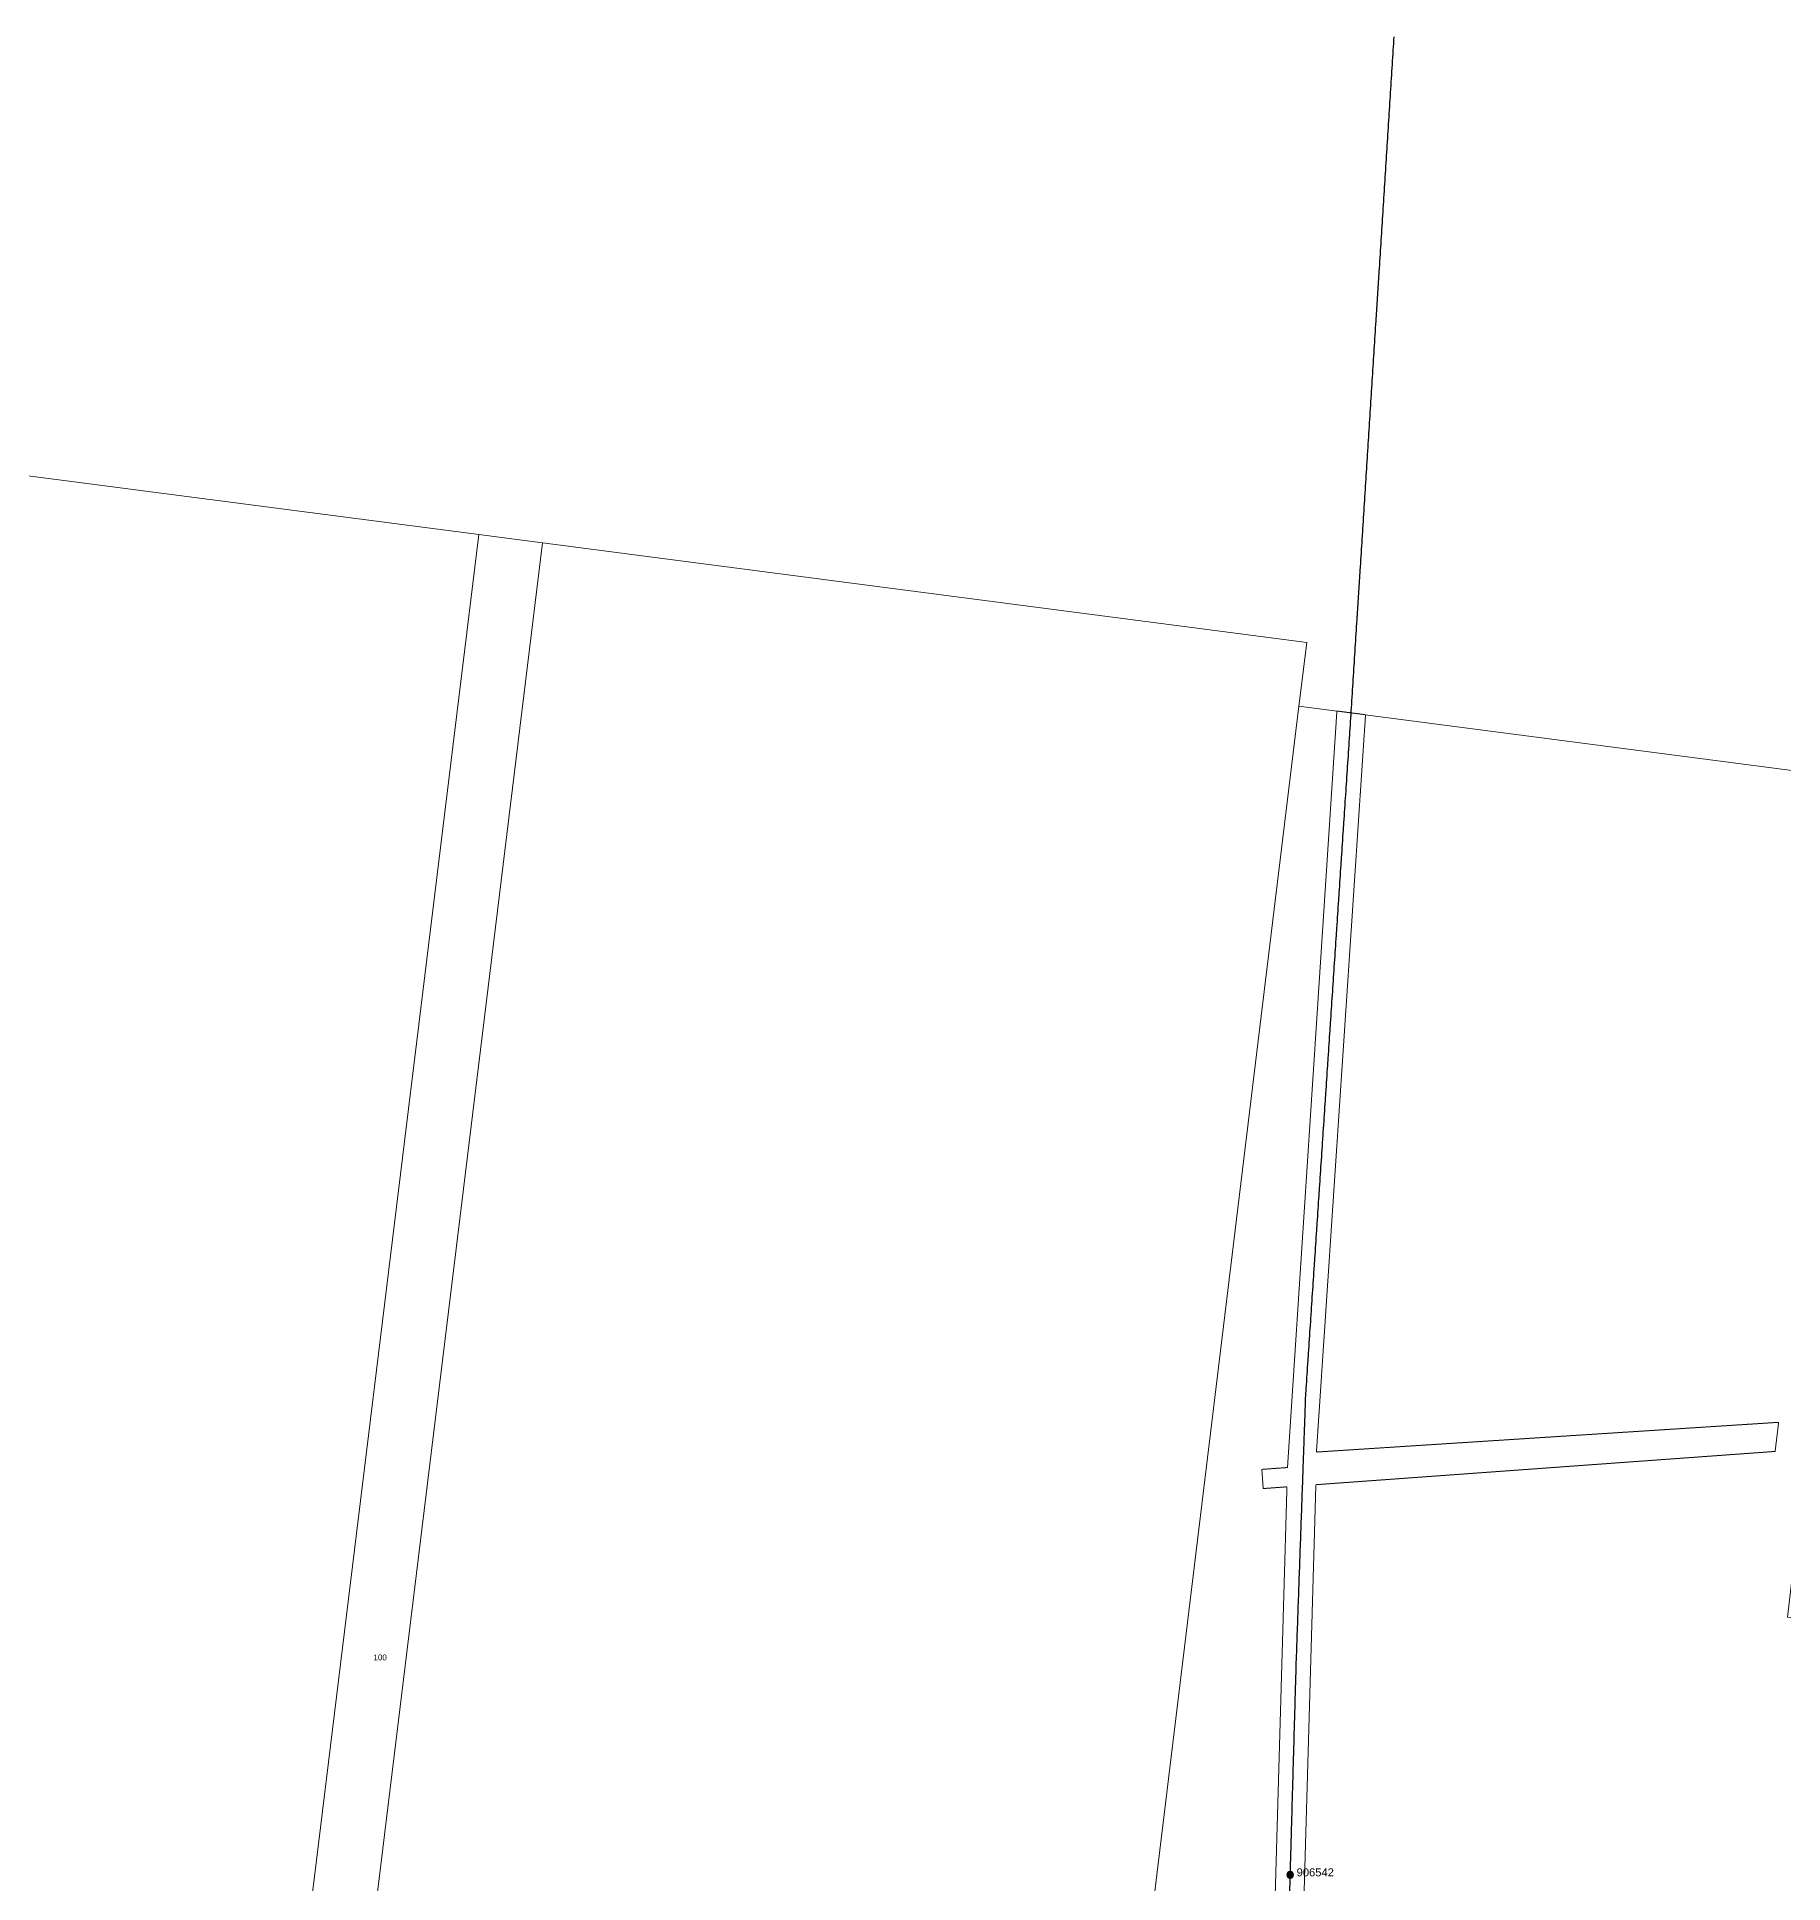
# Model space of a CAD drawing. Header units: metres. Extents: x 240566 to 246015, y 6282606 to 6289108.
# Drawn here: x 243355 to 243901, y 6286600 to 6287177 of the extents above; entities that cross this region are included whole.
import ezdxf
from ezdxf.enums import TextEntityAlignment as Align

# ---------------------------------------------------------------- set-up
doc = ezdxf.new("R2010")
doc.units = ezdxf.units.M
for name, pattern in [('Cable Exist OH', [1, 1, 0]), ('HIDDEN', [0.375, 0.25, -0.125]), ('HIDDEN2', [0.1875, 0.125, -0.0625])]:
    doc.linetypes.add(name, pattern=pattern)
doc.layers.get('0').update_dxf_attribs({"color": 6})
doc.layers.add('Cadastre Land Parcels_SP_EXT', color=9, linetype='Continuous', lineweight=5)
doc.layers.add('Cadastre Other Property_SP_EXT', color=9, linetype='HIDDEN', lineweight=5)
doc.layers.add('Mains_HV_EXT', color=7, linetype='Continuous')
doc.layers.add('SupportsOH_SP_TR_HV_LV_SL_EXT', color=7, linetype='Continuous')
doc.styles.add('POLE_LABEL', font='arial.ttf')
doc.styles.get("Standard").update_dxf_attribs({"font": 'arial.ttf'})

# ---------------------------------------------------------------- blocks, each defined once
blk = doc.blocks.new('POLE_EXT')
blk.add_hatch(color=256).paths.add_polyline_path([(-1, 0, 1), (1, 0, 1)])
blk.add_lwpolyline([(-1, 0, 1), (1, 0, 1)], format="xyb", close=True)
for tag, height, flags, p in [('pNumber', 2.5, 8, (-17.84, 2.07)), ('OWNED_BY', 0.2, 9, (1.35, -0.4)), ('SPECIAL_USE', 0.2, 9, (1.35, -0.8)), ('STATE', 0.2, 9, (1.35, -1)), ('cLV', 0.2, 9, (1.35, -1.4)), ('hDepth', 0.2, 9, (1.35, -1.6)), ('hDia', 0.2, 9, (1.35, -1.8)), ('cHV', 0.2, 9, (1.35, -2)), ('cLinedev', 0.2, 9, (1.35, -3.4)), ('pExisting', 0.2, 9, (1.35, -3.8)), ('pFooting', 0.2, 9, (1.35, -4.4)), ('pNew', 0.2, 9, (1.35, -4.6)), ('pRelocate', 0.2, 9, (1.35, -5)), ('pRemove', 0.2, 9, (1.35, -5.2)), ('pReplace', 0.2, 9, (1.35, -5.4)), ('pStay', 0.2, 9, (1.35, -5.6)), ('pType', 0.2, 9, (1.35, -5.8)), ('PARENT', 0.2, 9, (1.35, -0.6)), ('USAGE', 0.2, 9, (1.35, -1.2)), ('LBRACKET', 0.2, 9, (1.35, -2.2)), ('LExisting', 0.2, 9, (1.35, -2.4)), ('LANTNUMBER', 0.2, 9, (1.35, -2.6)), ('LOther', 0.2, 9, (1.35, -2.8)), ('LRemove', 0.2, 9, (1.35, -3)), ('LEGEND', 0.2, 9, (1.35, -3.2)), ('LOCATION', 0.2, 9, (1.35, -3.6)), ('PFNUMBER', 0.2, 9, (1.35, -4)), ('NEWPFNUMBER', 0.2, 9, (1.35, -4.2)), ('cspan', 0.2, 9, (1.35, -6)), ('STREETNAME', 0.2, 9, (1.35, -6.2)), ('SUBURB', 0.2, 9, (1.35, -6.4)), ('OPERATED_BY', 0.2, 9, (1.36, -7.01)), ('NOTES', 0.2, 9, (1.35, -6.6)), ('MAINTAINED_BY', 0.2, 9, (1.36, -6.81))]:
    blk.add_attdef(tag, text='', height=height, dxfattribs=dict(flags=flags)).set_placement(p, align=Align.MIDDLE_LEFT)
at = {"style": 'POLE_LABEL'}
for tag, height, flags, p in [('STRUCTURE_PLANT_NUMBER', 0.2, 9, (1.35, 0.03)), ('ASSET_NUM', 2.5, 8, (2, 2)), ('STREET_CODE', 0.2, 9, (1.35, -0.2))]:
    blk.add_attdef(tag, text='', height=height, dxfattribs=dict(at, flags=flags)).set_placement(p, align=Align.MIDDLE_LEFT)
at = {"flags": 1}
blk.add_attdef('Z', (1.35, -7.33), '', height=0.2, dxfattribs=at)

msp = doc.modelspace()

# ---------------------------------------------------------------- linework, layer by layer
at = {"layer": 'Cadastre Land Parcels_SP_EXT', "linetype": 'Continuous'}
for points in [[(243225.9, 6285988.72), (243370.3, 6286015.21), (243379.93, 6286093.28), (243382.67, 6286116.11), (243407.69, 6286321.01), (243493.5, 6287021.71), (243078.17, 6287075.79), (242967.85, 6286190.72), (242984.92, 6286188.41), (243057.69, 6286178.81), (243025.45, 6285941.62), (243047.08, 6285939.21), (243137.14, 6285929.4), (243225.9, 6285988.72)], [(243513.37, 6287019.13), (243493.5, 6287021.71), (243407.69, 6286321.01), (243427.66, 6286318.33), (243513.37, 6287019.13)], [(243749.56, 6286968.04), (243752.1, 6286987.98), (243513.37, 6287019.13), (243427.66, 6286318.33), (243423.71, 6286286.12), (243663.14, 6286256.79), (243749.56, 6286968.04)], [(243702.74, 6286171.15), (243912.71, 6286353.56), (244042.42, 6286512.86), (244115.89, 6286658.56), (243902.26, 6286683.53), (243916.85, 6286808.4), (244137.71, 6286782.58), (244154.61, 6286915.27), (244148.55, 6286916.06), (243749.56, 6286968.04), (243663.14, 6286256.79), (243702.74, 6286171.15)]]:
    msp.add_lwpolyline(points, close=True, dxfattribs=at)
at = {"layer": 'Cadastre Other Property_SP_EXT', "linetype": 'HIDDEN2'}
msp.add_lwpolyline([(243761.5, 6286966.57), (243746.07, 6286730.26), (243738.05, 6286729.68), (243738.48, 6286723.69), (243745.9, 6286724.23), (243730.67, 6286195.5), (243739.91, 6286203.53), (243754.93, 6286724.89), (243898.39, 6286735.29), (243899.48, 6286744.38), (243755.11, 6286735.09), (243770.45, 6286965.41), (243761.5, 6286966.57)], close=True, dxfattribs=at)
at = {"layer": 'Mains_HV_EXT', "linetype": 'Cable Exist OH'}
msp.add_lwpolyline([(243734.93, 6286177.93), (243748.79, 6286668.28), (243751.78, 6286752.81), (243765.58, 6286960.02), (243779.39, 6287177.13)], dxfattribs=at)

# ---------------------------------------------------------------- block references
at = {"layer": 'SupportsOH_SP_TR_HV_LV_SL_EXT'}
ref = msp.add_blockref('POLE_EXT', (243746.91, 6286603.05), dxfattribs=at)
ref.add_attrib('ASSET_NUM', '906542', dxfattribs={"layer": '0', "height": 2.5, "style": 'POLE_LABEL'}).set_placement((243748.91, 6286603.8), align=Align.MIDDLE_LEFT)

# ---------------------------------------------------------------- texts
at = {"layer": 'Cadastre Land Parcels_SP_EXT'}
msp.add_text('100', height=1.8, dxfattribs=at).set_placement((243460.55, 6286670.05))

doc.saveas('drawing.dxf')
